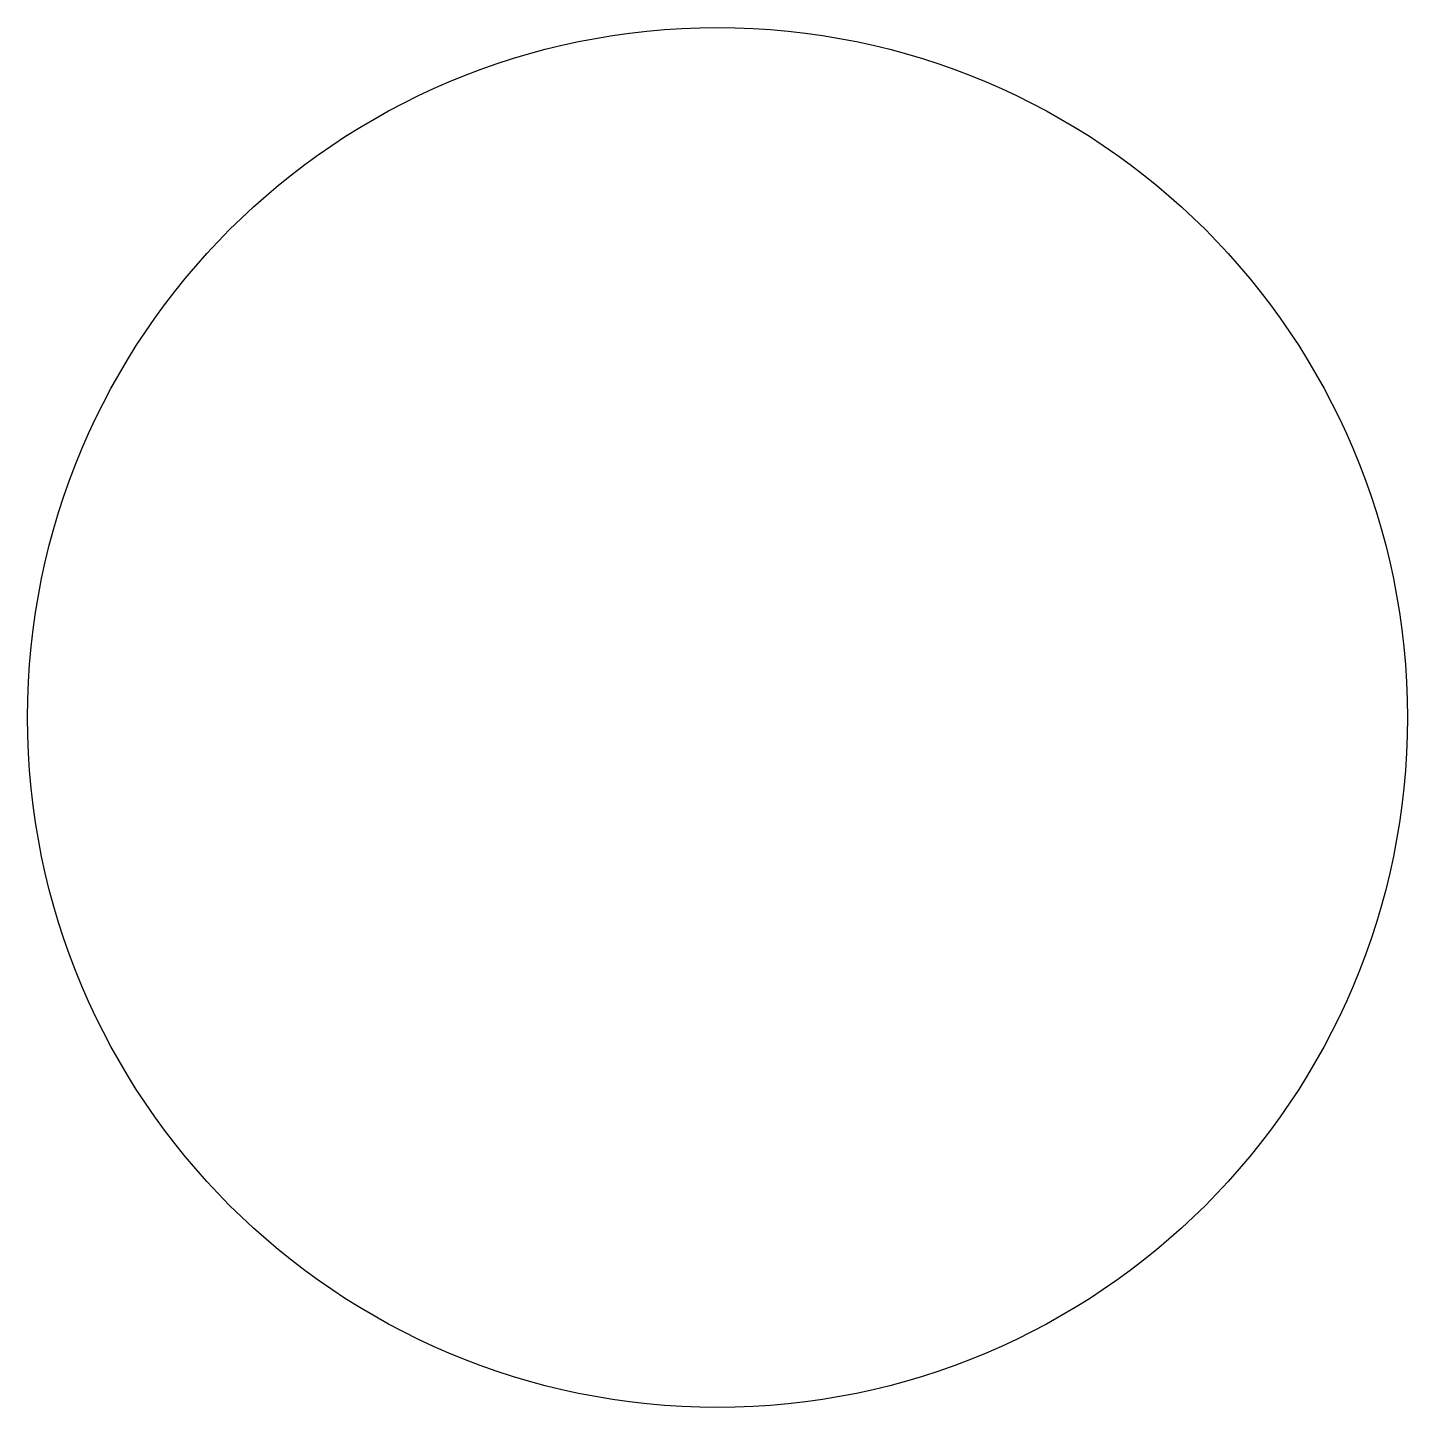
# Model space of a CAD drawing. Header units: millimetres. Extents: x 0 to 2, y 0 to 2.
import ezdxf

# ---------------------------------------------------------------- set-up
doc = ezdxf.new("R2010")
doc.units = ezdxf.units.MM

msp = doc.modelspace()

# ---------------------------------------------------------------- linework, layer by layer
msp.add_circle((1, 1, 1), 1)

doc.saveas('drawing.dxf')
